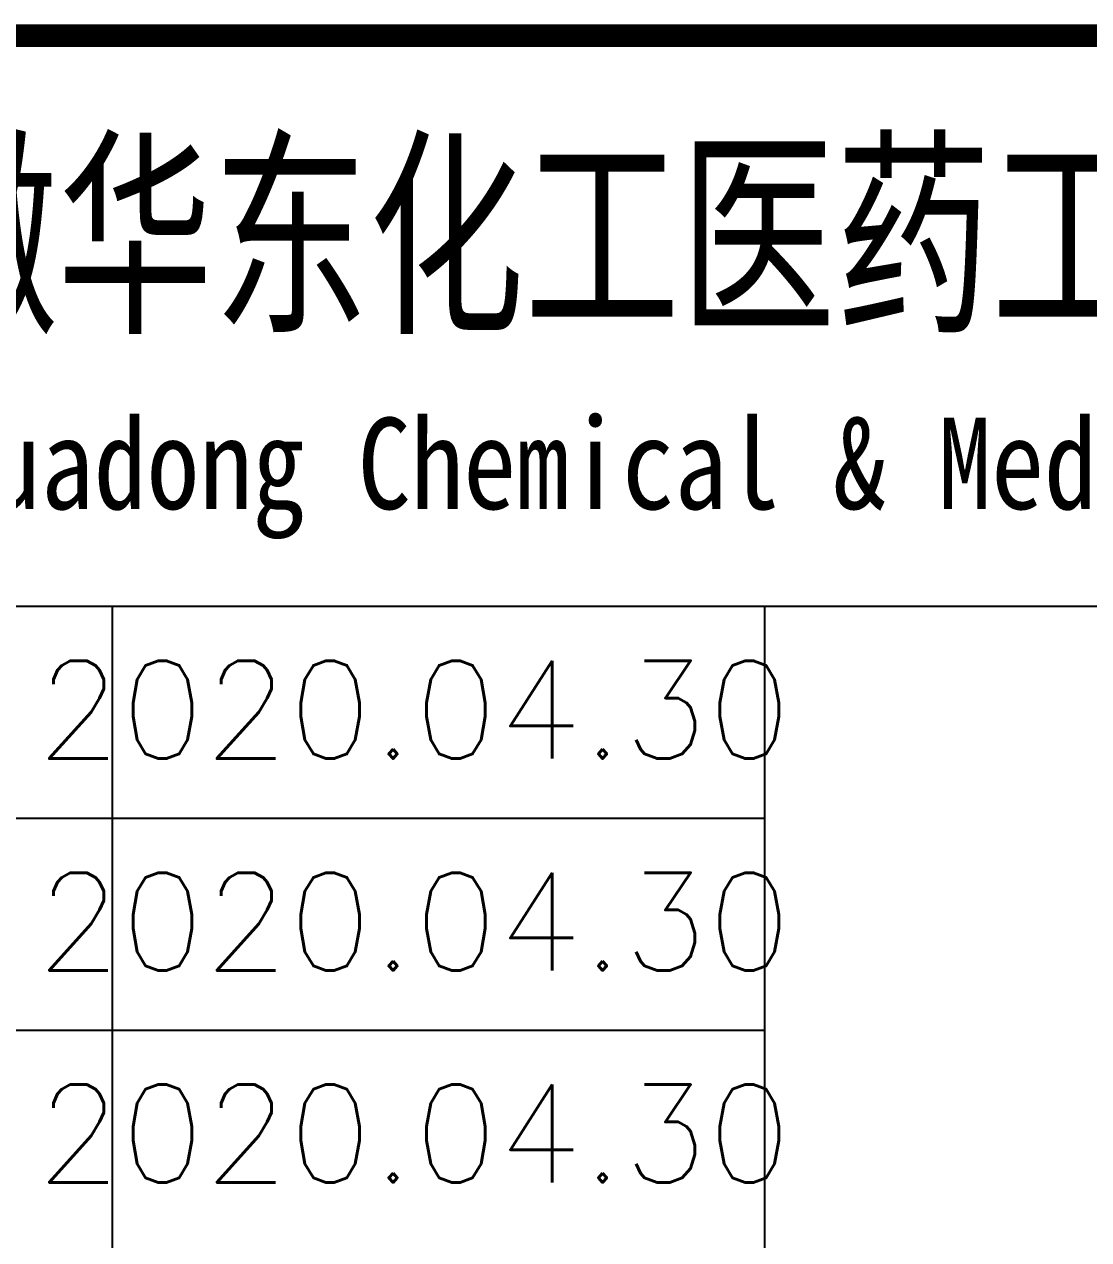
# Model space of a CAD drawing. Extents: x -14785 to 4269, y -25586 to -12228.
# Drawn here: x -12944.67 to -12912.02, y -25553.03 to -25515.75 of the extents above; entities that cross this region are included whole.
import ezdxf
from ezdxf.enums import TextEntityAlignment as Align

# ---------------------------------------------------------------- set-up
doc = ezdxf.new("R2010")
doc.units = 0
doc.header["$LTSCALE"] = 2000
doc.header["$MEASUREMENT"] = 0
doc.layers.get('0').update_dxf_attribs({"linetype": 'CONTINUOUS'})
doc.styles.add('ECEC_TQ', font='txt_l.shx', dxfattribs={"bigfont": 'hztxt_l.shx'})
doc.styles.add('ECEC_TQ_S', font='')
doc.styles.get('ECEC_TQ_S').set_extended_font_data('SimSun')

msp = doc.modelspace()

# ---------------------------------------------------------------- linework, layer by layer
for p, q in [((-12976.96, -25533.604), (-12866.96, -25533.604)), ((-12941.96, -25566.104), (-12941.96, -25533.604)), ((-12921.96, -25566.104), (-12921.96, -25533.604)), ((-12976.96, -25540.104), (-12921.96, -25540.104)), ((-12976.96, -25546.604), (-12921.96, -25546.604))]:
    msp.add_line(p, q)
at = {"const_width": 0.7}
msp.add_lwpolyline([(-12796.96, -25516.104), (-12976.96, -25516.104)], dxfattribs=at)

# ---------------------------------------------------------------- texts
at = {"style": 'ECEC_TQ_S'}
for s, height, width, p in [('安徽华东化工医药工程有限责任公司', 5, 0.7, (-12915.011, -25522.104)), ('Anhui Huadong Chemical & Medical Engineering Co.,Ltd', 2.8, 0.85, (-12915.011, -25529.604))]:
    msp.add_text(s, height=height, dxfattribs=dict(at, width=width)).set_placement(p, align=Align.MIDDLE)
at = {"style": 'ECEC_TQ'}
for p in [(-12932.716, -25536.776), (-12932.716, -25543.276), (-12932.716, -25549.776)]:
    msp.add_attdef('2020.04.30', text=' ', height=3, dxfattribs=at).set_placement(p, align=Align.MIDDLE)

doc.saveas('drawing.dxf')
